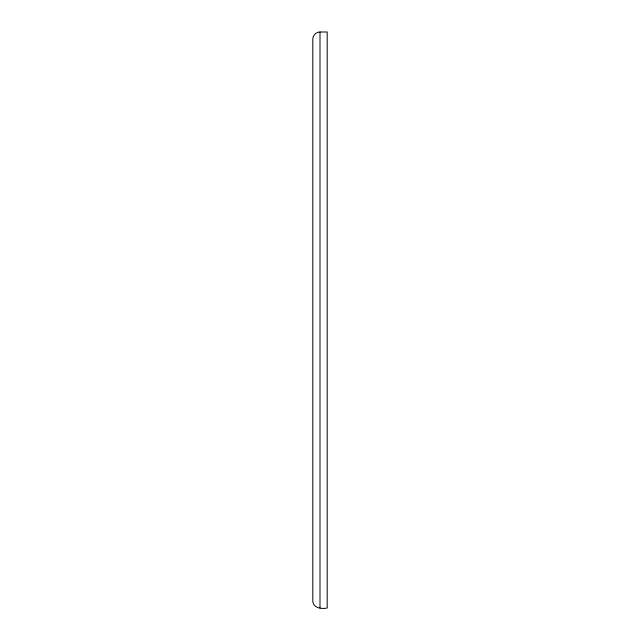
<?xml version="1.0" encoding="UTF-8"?>
<svg xmlns="http://www.w3.org/2000/svg" width="640" height="640" viewBox="0 0 640 640"><rect width="100%" height="100%" fill="white"/><g stroke="black" fill="none" stroke-linecap="round" stroke-linejoin="round"><path stroke-width="0.96" d="M320 32C316.152 31.92 312.72 35.352 312.8 39.2L312.8 600.8C312.728 608.024 321.808 609.296 327.2 608L327.2 32L320 32L320 608"/></g></svg>
